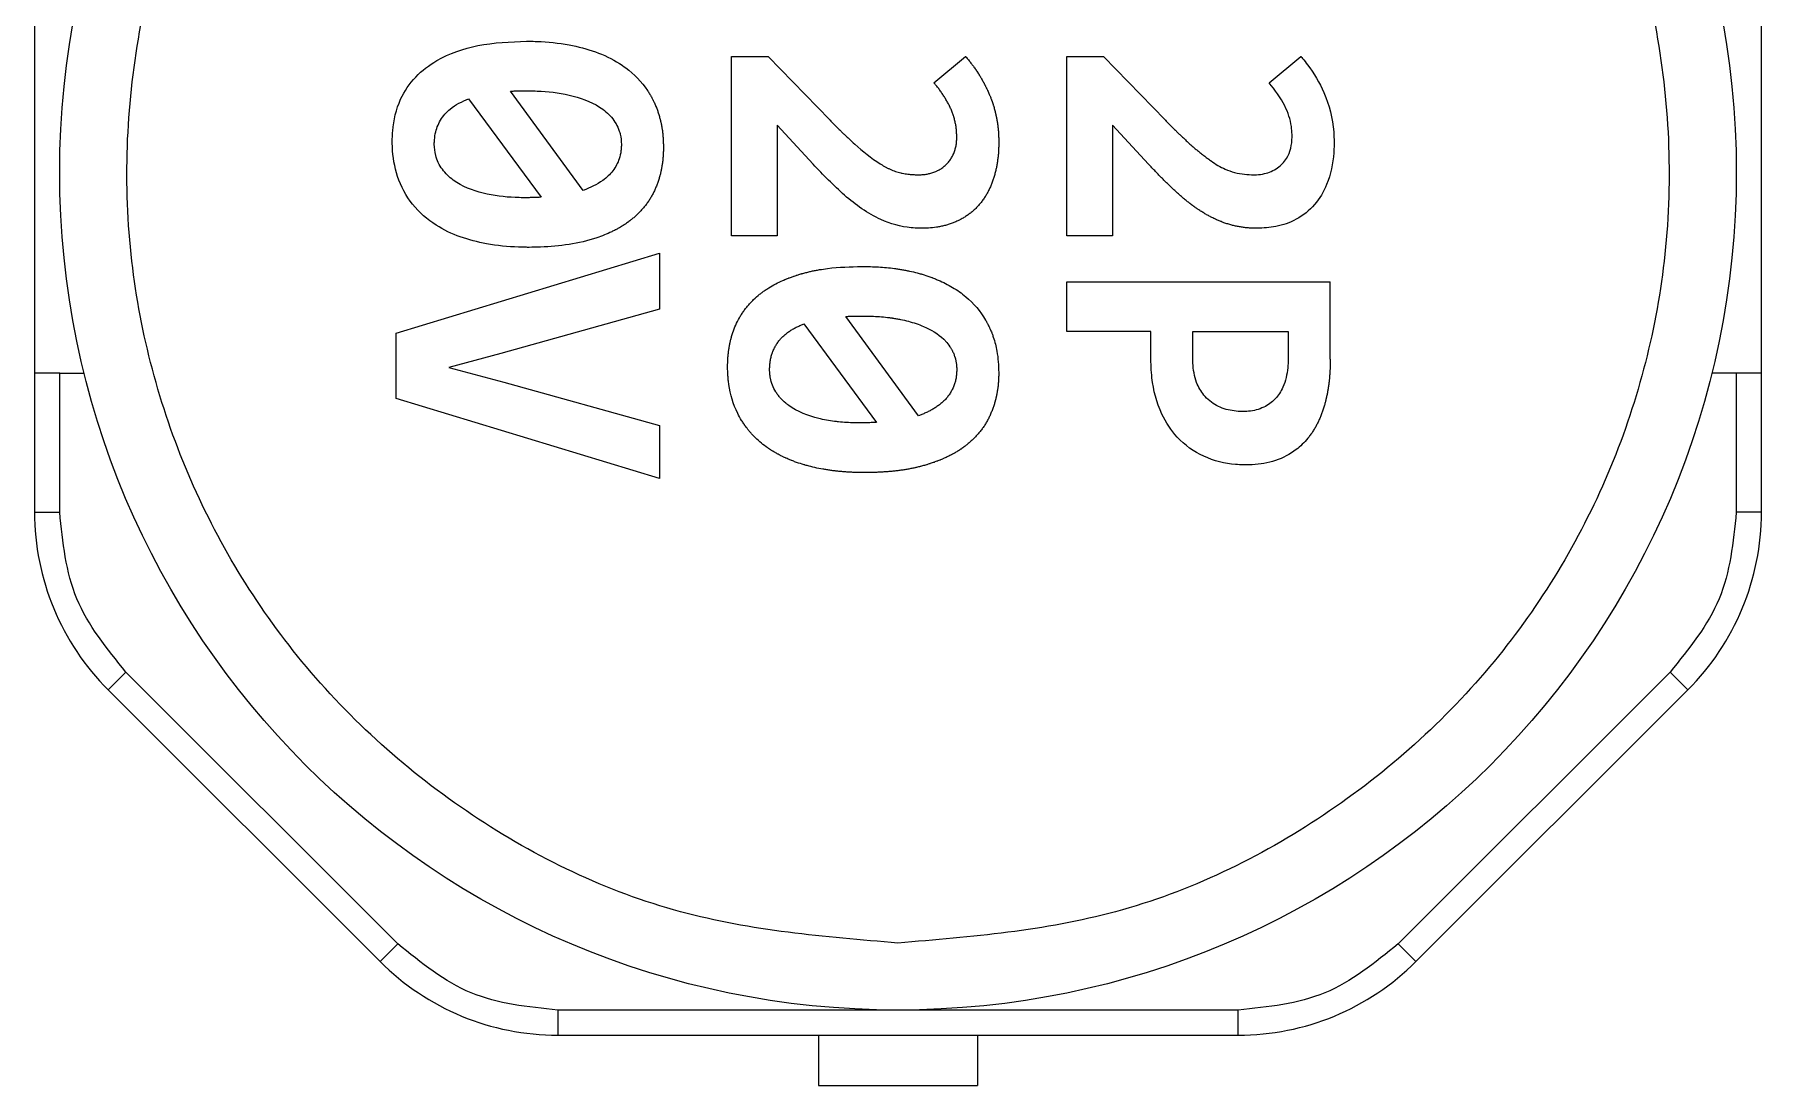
# Model space of a CAD drawing. Header units: millimetres. Extents: x -37 to 256, y 6 to 200.
# Drawn here: x 110.24 to 115.39, y 94.44 to 97.58 of the extents above; entities that cross this region are included whole.
import ezdxf

# ---------------------------------------------------------------- set-up
doc = ezdxf.new("R2010")
doc.units = ezdxf.units.MM

msp = doc.modelspace()

# ---------------------------------------------------------------- linework, layer by layer
at = {"color": 7, "linetype": 'Continuous', "lineweight": 15}
for p, q in [((110.2411, 97.7642), (110.2411, 96.5642)), ((115.3911, 96.5642), (115.3911, 97.7642)), ((112.3193, 96.9742), (112.3193, 97.5096)), ((112.3193, 97.5096), (112.4291, 97.5096)), ((112.4291, 97.5096), (112.6126, 97.3202)), ((112.923, 97.4313), (113.0175, 97.5096)), ((113.3193, 96.9742), (113.3193, 97.5096)), ((113.3193, 97.5096), (113.4291, 97.5096)), ((113.4291, 97.5096), (113.6126, 97.3202)), ((113.923, 97.4313), (114.0175, 97.5096)), ((111.8774, 97.1096), (111.661, 97.4058)), ((111.5357, 97.3836), (111.7521, 97.0893)), ((112.5629, 97.1887), (112.456, 97.3045)), ((112.456, 97.3045), (112.456, 96.9742)), ((113.5629, 97.1887), (113.456, 97.3045)), ((113.456, 97.3045), (113.456, 96.9742)), ((112.456, 96.9742), (112.3193, 96.9742)), ((113.456, 96.9742), (113.3193, 96.9742)), ((111.3193, 96.6844), (112.1053, 96.9229)), ((112.1053, 96.9229), (112.1053, 96.7553)), ((113.3193, 96.6894), (113.3193, 96.8375)), ((113.3193, 96.8375), (114.1053, 96.8375)), ((114.1053, 96.6066), (114.1053, 96.8375)), ((112.1053, 96.7553), (111.632, 96.6235)), ((112.8774, 96.4375), (112.661, 96.7337)), ((111.3193, 96.4886), (111.3193, 96.6844)), ((112.5357, 96.7115), (112.7521, 96.4173)), ((113.5699, 96.6894), (113.3193, 96.6894)), ((113.5699, 96.6138), (113.5699, 96.6894)), ((113.6952, 96.6077), (113.6952, 96.6894)), ((113.6952, 96.6894), (113.98, 96.6894)), ((113.98, 96.6894), (113.98, 96.6125)), ((111.632, 96.6235), (111.4768, 96.5812)), ((110.3161, 96.5642), (110.2411, 96.5642)), ((110.2411, 96.5642), (110.2411, 96.1498)), ((110.3161, 96.5642), (110.3892, 96.5642)), ((110.3161, 96.1498), (110.3161, 96.5642)), ((111.4768, 96.5812), (111.6409, 96.5376)), ((115.3161, 96.5642), (115.2431, 96.5642)), ((115.3161, 96.5642), (115.3161, 96.1498)), ((115.3911, 96.5642), (115.3161, 96.5642)), ((115.3911, 96.1498), (115.3911, 96.5642)), ((111.6409, 96.5376), (112.1053, 96.4082)), ((112.1053, 96.2508), (111.3193, 96.4886)), ((112.1053, 96.4082), (112.1053, 96.2508)), ((110.2411, 96.1498), (110.3161, 96.1498)), ((115.3911, 96.1498), (115.3161, 96.1498)), ((110.4608, 95.6195), (110.5138, 95.6725)), ((111.3245, 94.8619), (110.5138, 95.6725)), ((115.1184, 95.6725), (114.3078, 94.8619)), ((115.1714, 95.6195), (115.1184, 95.6725)), ((110.4608, 95.6195), (111.2714, 94.8088)), ((114.3608, 94.8088), (115.1714, 95.6195)), ((111.2714, 94.8088), (111.3245, 94.8619)), ((114.3608, 94.8088), (114.3078, 94.8619)), ((112.8161, 94.6642), (111.8018, 94.6642)), ((111.8018, 94.6642), (111.8018, 94.5892)), ((113.8305, 94.6642), (112.8161, 94.6642)), ((113.8305, 94.5892), (113.8305, 94.6642)), ((111.8018, 94.5892), (113.8305, 94.5892)), ((112.5786, 94.5892), (112.5786, 94.4392)), ((113.0536, 94.5892), (113.0536, 94.4392)), ((112.5786, 94.4392), (113.0536, 94.4392))]:
    msp.add_line(p, q, dxfattribs=at)
msp.add_circle((112.8161, 97.1642), 2.5, dxfattribs=at)
for centre, start, end in [((110.9911, 96.1498), 180, 225), ((114.6411, 96.1498), 315, 0), ((111.8018, 95.3392), 225, 270), ((113.8305, 95.3392), 270, 315)]:
    msp.add_arc(centre, 0.75, start, end, dxfattribs=at)
for points, knots in [([(112.8161, 94.8642), (112.5969, 94.8824), (112.1488, 94.9198), (111.5278, 95.2198), (111.0192, 95.6756), (110.6702, 96.2529), (110.4972, 96.905), (110.5224, 97.5874), (110.7378, 98.2427), (111.0221, 98.591), (111.1612, 98.7614)], [0, 0, 0, 0, 0.122291, 0.25, 0.377709, 0.5, 0.622291, 0.75, 0.877709, 1, 1, 1, 1]), ([(114.4711, 98.7614), (114.6101, 98.591), (114.8945, 98.2427), (115.1098, 97.5874), (115.1351, 96.905), (114.9621, 96.2529), (114.613, 95.6756), (114.1044, 95.2198), (113.4834, 94.9198), (113.0353, 94.8824), (112.8161, 94.8642)], [0, 0, 0, 0, 0.1222914, 0.25, 0.3777086, 0.5, 0.6222914, 0.75, 0.8777086, 1, 1, 1, 1]), ([(111.3079, 97.2559), (111.3079, 97.2564), (111.308, 97.2589), (111.3082, 97.2694), (111.31, 97.3118), (111.3257, 97.3787), (111.3744, 97.4515), (111.453, 97.5101), (111.5675, 97.5498), (111.6599, 97.5533), (111.7087, 97.5551)], [0, 0, 0, 0, 0.002654, 0.013269, 0.05574, 0.227851, 0.369706, 0.511163, 0.74144, 1, 1, 1, 1]), ([(111.7087, 97.5551), (111.7092, 97.5551), (111.7117, 97.5551), (111.7222, 97.5549), (111.7643, 97.554), (111.8571, 97.5448), (111.948, 97.5145), (112.0238, 97.4627), (112.0524, 97.4336), (112.0709, 97.4052), (112.073, 97.402), (112.0755, 97.3979), (112.0774, 97.3946), (112.0793, 97.3913), (112.0812, 97.3879), (112.083, 97.3846), (112.0852, 97.3803), (112.0869, 97.3769), (112.0886, 97.3734), (112.0902, 97.37), (112.0917, 97.3665), (112.0936, 97.3621), (112.0951, 97.3585), (112.0968, 97.3541), (112.0982, 97.3505), (112.0994, 97.3469), (112.1007, 97.3433), (112.1019, 97.3396), (112.1033, 97.3351), (112.1043, 97.3314), (112.1056, 97.3268), (112.1066, 97.3231), (112.1077, 97.3184), (112.1086, 97.3147), (112.1096, 97.31), (112.1103, 97.3063), (112.1112, 97.3016), (112.1119, 97.2978), (112.1127, 97.2931), (112.1132, 97.2893), (112.1138, 97.2845), (112.1143, 97.2807), (112.1148, 97.276), (112.1151, 97.2722), (112.1155, 97.2674), (112.1158, 97.2626), (112.116, 97.2579), (112.1162, 97.2531), (112.1163, 97.2492), (112.1165, 97.2441), (112.1166, 97.2408), (112.1167, 97.2385)], [0, 0, 0, 0, 0.002575, 0.012876, 0.05408, 0.21932, 0.493122, 0.532568, 0.692465, 0.697393, 0.707247, 0.712175, 0.722029, 0.726957, 0.731884, 0.741739, 0.746666, 0.756521, 0.761448, 0.766375, 0.77623, 0.781158, 0.791013, 0.79594, 0.805795, 0.810722, 0.815649, 0.825504, 0.830431, 0.840286, 0.845213, 0.855068, 0.859995, 0.86985, 0.874777, 0.884632, 0.889559, 0.899414, 0.904341, 0.914196, 0.919123, 0.928978, 0.933905, 0.94376, 0.948687, 0.958542, 0.968397, 0.973324, 0.983178, 0.988105, 1, 1, 1, 1]), ([(113.0175, 97.5096), (113.0178, 97.5092), (113.0194, 97.5073), (113.0217, 97.5046), (113.0249, 97.5007), (113.0274, 97.4976), (113.0305, 97.4937), (113.033, 97.4906), (113.0355, 97.4875), (113.0379, 97.4843), (113.0404, 97.4811), (113.0433, 97.4771), (113.0456, 97.4738), (113.0479, 97.4705), (113.0502, 97.4672), (113.0524, 97.4639), (113.0551, 97.4597), (113.0572, 97.4563), (113.0599, 97.4521), (113.0619, 97.4486), (113.064, 97.4452), (113.066, 97.4417), (113.0679, 97.4382), (113.0703, 97.4339), (113.0722, 97.4303), (113.0746, 97.4259), (113.0764, 97.4224), (113.0782, 97.4188), (113.0799, 97.4152), (113.0817, 97.4116), (113.0838, 97.407), (113.0854, 97.4034), (113.0874, 97.3988), (113.089, 97.3951), (113.0909, 97.3905), (113.0924, 97.3868), (113.0942, 97.3822), (113.0956, 97.3784), (113.097, 97.3746), (113.0983, 97.3709), (113.0996, 97.3671), (113.1011, 97.3623), (113.1022, 97.3585), (113.1036, 97.3537), (113.1046, 97.3498), (113.1059, 97.3449), (113.1068, 97.3411), (113.1079, 97.3362), (113.1087, 97.3323), (113.1097, 97.3274), (113.1105, 97.3234), (113.1114, 97.3185), (113.112, 97.3146), (113.1128, 97.3096), (113.1134, 97.3057), (113.114, 97.3007), (113.1145, 97.2967), (113.115, 97.2918), (113.1153, 97.2878), (113.1157, 97.2828), (113.1159, 97.2788), (113.1161, 97.2738), (113.1163, 97.2698), (113.1164, 97.2648), (113.1165, 97.2598), (113.1166, 97.2558), (113.1167, 97.2538)], [0, 0, 0, 0, 0.005347, 0.026736, 0.037431, 0.05882, 0.069515, 0.090904, 0.101599, 0.112294, 0.133684, 0.144378, 0.165768, 0.176463, 0.187158, 0.208547, 0.219242, 0.240632, 0.251327, 0.272716, 0.283411, 0.294106, 0.315495, 0.32619, 0.34758, 0.358274, 0.379664, 0.390359, 0.401053, 0.422443, 0.433138, 0.454527, 0.465222, 0.486612, 0.497306, 0.518696, 0.529391, 0.550781, 0.561475, 0.57217, 0.59356, 0.604255, 0.625645, 0.63634, 0.65773, 0.668425, 0.689815, 0.70051, 0.721899, 0.732594, 0.753984, 0.764678, 0.786068, 0.796763, 0.818153, 0.828848, 0.850238, 0.860932, 0.882323, 0.893018, 0.914407, 0.925102, 0.946492, 0.957186, 0.978593, 1, 1, 1, 1]), ([(114.0175, 97.5096), (114.0178, 97.5092), (114.0194, 97.5073), (114.0262, 97.4992), (114.0529, 97.4664), (114.0938, 97.3964), (114.1154, 97.3146), (114.1165, 97.2641), (114.1167, 97.2538)], [0, 0, 0, 0, 0.005363, 0.026816, 0.112639, 0.458508, 0.889708, 1, 1, 1, 1]), ([(111.661, 97.4058), (111.6615, 97.4059), (111.664, 97.4061), (111.6705, 97.4066), (111.6805, 97.4071), (111.6939, 97.4071), (111.7033, 97.4071), (111.7087, 97.4071)], [0, 0, 0, 0, 0.03142, 0.157102, 0.408546, 0.659942, 1, 1, 1, 1]), ([(111.7087, 97.4071), (111.7092, 97.407), (111.7117, 97.407), (111.7222, 97.4069), (111.7643, 97.4063), (111.8366, 97.3979), (111.9138, 97.3709), (111.9639, 97.33), (111.9815, 97.2991), (111.9899, 97.2711), (111.9907, 97.2576), (111.9914, 97.2474)], [0, 0, 0, 0, 0.0041746, 0.0208728, 0.0876688, 0.3559335, 0.6260993, 0.7562742, 0.8875627, 0.9152416, 1, 1, 1, 1]), ([(112.9914, 97.2688), (112.9913, 97.2693), (112.9913, 97.2718), (112.9911, 97.2763), (112.9908, 97.2822), (112.9904, 97.2882), (112.9899, 97.2942), (112.9892, 97.3002), (112.9882, 97.3061), (112.9871, 97.312), (112.9858, 97.3179), (112.9844, 97.3237), (112.983, 97.3285), (112.9815, 97.3332), (112.9798, 97.338), (112.9777, 97.3436), (112.9755, 97.3491), (112.973, 97.3546), (112.9709, 97.3592), (112.9688, 97.3637), (112.9665, 97.3682), (112.9637, 97.3734), (112.9607, 97.3787), (112.9577, 97.3838), (112.9545, 97.3889), (112.9513, 97.394), (112.9485, 97.3981), (112.9457, 97.4023), (112.9428, 97.4064), (112.9393, 97.4112), (112.9356, 97.416), (112.9318, 97.4206), (112.9276, 97.4257), (112.9247, 97.4293), (112.923, 97.4313)], [0, 0, 0, 0, 0.008318, 0.041591, 0.074865, 0.10814, 0.141416, 0.174693, 0.20797, 0.241247, 0.274525, 0.307802, 0.341079, 0.357716, 0.390993, 0.42427, 0.457546, 0.490821, 0.524096, 0.540732, 0.574008, 0.607283, 0.640558, 0.673833, 0.707107, 0.740381, 0.773655, 0.790292, 0.823566, 0.856841, 0.890116, 0.92339, 0.956664, 1, 1, 1, 1]), ([(113.9914, 97.2688), (113.9913, 97.2693), (113.9913, 97.2718), (113.9909, 97.2823), (113.9888, 97.3138), (113.9704, 97.3697), (113.9401, 97.4091), (113.923, 97.4313)], [0, 0, 0, 0, 0.008342, 0.041711, 0.175298, 0.535402, 1, 1, 1, 1]), ([(111.4332, 97.2476), (111.4332, 97.2481), (111.4333, 97.2506), (111.4337, 97.2611), (111.4361, 97.2856), (111.4498, 97.3208), (111.4831, 97.3601), (111.5162, 97.3748), (111.5357, 97.3836)], [0, 0, 0, 0, 0.0082364, 0.0411823, 0.1732285, 0.4117082, 0.6525266, 1, 1, 1, 1]), ([(112.6126, 97.3202), (112.6129, 97.3198), (112.6147, 97.318), (112.6171, 97.3155), (112.6206, 97.312), (112.6234, 97.3091), (112.6269, 97.3055), (112.6297, 97.3027), (112.6333, 97.2991), (112.6361, 97.2963), (112.6397, 97.2928), (112.6425, 97.29), (112.6454, 97.2872), (112.6483, 97.2844), (112.6512, 97.2817), (112.654, 97.2789), (112.6569, 97.2762), (112.6606, 97.2727), (112.6649, 97.2686), (112.6737, 97.2604), (112.7045, 97.2318), (112.7369, 97.2053), (112.7666, 97.187), (112.7703, 97.1848), (112.7739, 97.1827), (112.7776, 97.1806), (112.7814, 97.1786), (112.7851, 97.1767), (112.7889, 97.1748), (112.7928, 97.1731), (112.798, 97.1708), (112.8032, 97.1687), (112.8098, 97.1662), (112.8166, 97.1641), (112.8234, 97.1623), (112.8303, 97.1608), (112.8359, 97.1597), (112.8429, 97.1587), (112.8485, 97.1581), (112.8555, 97.1574), (112.8612, 97.1571), (112.8689, 97.1567), (112.8738, 97.1566), (112.8773, 97.1564)], [0, 0, 0, 0, 0.004681, 0.023405, 0.032767, 0.051491, 0.060854, 0.079578, 0.08894, 0.107664, 0.117026, 0.135751, 0.145113, 0.154475, 0.173199, 0.182561, 0.191923, 0.210647, 0.229371, 0.248096, 0.322995, 0.62341, 0.636635, 0.649861, 0.663086, 0.676312, 0.689537, 0.702763, 0.715989, 0.729215, 0.742441, 0.768896, 0.782122, 0.808582, 0.835042, 0.848269, 0.874726, 0.887952, 0.914408, 0.927634, 0.954087, 0.967312, 1, 1, 1, 1]), ([(113.6126, 97.3202), (113.6129, 97.3198), (113.6147, 97.318), (113.6171, 97.3155), (113.6206, 97.312), (113.6234, 97.3091), (113.6269, 97.3055), (113.6297, 97.3027), (113.6333, 97.2991), (113.6361, 97.2963), (113.6397, 97.2928), (113.6425, 97.29), (113.6454, 97.2872), (113.6483, 97.2844), (113.6512, 97.2817), (113.654, 97.2789), (113.6569, 97.2762), (113.6606, 97.2727), (113.6649, 97.2686), (113.6693, 97.2645), (113.6751, 97.259), (113.681, 97.2536), (113.6869, 97.2482), (113.6914, 97.2442), (113.6959, 97.2402), (113.7004, 97.2363), (113.705, 97.2324), (113.7096, 97.2286), (113.7143, 97.2248), (113.719, 97.221), (113.7237, 97.2173), (113.7284, 97.2137), (113.7332, 97.21), (113.7372, 97.207), (113.7428, 97.2029), (113.7599, 97.1906), (113.7942, 97.1696), (113.8389, 97.1576), (113.868, 97.1567), (113.8773, 97.1564)], [0, 0, 0, 0, 0.004685, 0.023424, 0.032794, 0.051533, 0.060903, 0.079642, 0.089011, 0.107751, 0.11712, 0.13586, 0.145229, 0.154599, 0.173338, 0.182708, 0.192077, 0.210817, 0.229556, 0.248295, 0.267034, 0.304513, 0.323253, 0.341992, 0.360731, 0.379471, 0.39821, 0.41695, 0.435689, 0.454429, 0.473168, 0.491907, 0.510647, 0.529386, 0.538756, 0.576237, 0.726624, 0.913441, 1, 1, 1, 1]), ([(111.7158, 96.94), (111.7153, 96.94), (111.7128, 96.94), (111.7023, 96.9402), (111.6602, 96.9408), (111.5674, 96.9504), (111.4532, 96.9874), (111.3642, 97.0652), (111.3192, 97.1483), (111.3089, 97.2151), (111.308, 97.2503), (111.3079, 97.2559)], [0, 0, 0, 0, 0.00258, 0.0129, 0.05418, 0.219762, 0.494199, 0.656045, 0.81841, 0.970872, 1, 1, 1, 1]), ([(111.7062, 97.0881), (111.7057, 97.0881), (111.7032, 97.0881), (111.6927, 97.0882), (111.6506, 97.089), (111.5783, 97.0978), (111.5015, 97.1271), (111.4552, 97.1712), (111.4359, 97.2098), (111.434, 97.2364), (111.4332, 97.2476)], [0, 0, 0, 0, 0.004278, 0.021389, 0.089838, 0.364842, 0.642534, 0.773229, 0.904667, 1, 1, 1, 1]), ([(112.1167, 97.2385), (112.1166, 97.238), (112.1166, 97.2355), (112.1165, 97.232), (112.1164, 97.228), (112.1162, 97.224), (112.1161, 97.22), (112.1159, 97.216), (112.1156, 97.212), (112.1154, 97.208), (112.115, 97.204), (112.1146, 97.2001), (112.1142, 97.1961), (112.1136, 97.1921), (112.1132, 97.1892), (112.1126, 97.1852), (112.112, 97.1813), (112.1113, 97.1773), (112.1105, 97.1734), (112.1097, 97.1695), (112.1088, 97.1656), (112.1081, 97.1626), (112.1072, 97.1588), (112.1062, 97.1549), (112.1051, 97.151), (112.104, 97.1472), (112.1026, 97.1424), (112.1007, 97.1367), (112.0981, 97.1291), (112.0952, 97.1217), (112.0921, 97.1143), (112.0896, 97.1088), (112.0861, 97.1016), (112.0824, 97.0946), (112.0784, 97.0876), (112.0752, 97.0825), (112.0709, 97.0758), (112.0663, 97.0692), (112.0614, 97.0629), (112.0576, 97.0583), (112.0523, 97.0522), (112.0475, 97.0471), (112.0433, 97.0428), (112.0412, 97.0407), (112.0383, 97.038), (112.0354, 97.0352), (112.0324, 97.0325), (112.0302, 97.0305), (112.0272, 97.0279), (112.0241, 97.0253), (112.021, 97.0228), (112.0179, 97.0204), (112.0147, 97.0179), (112.0115, 97.0156), (112.0082, 97.0132), (112.0049, 97.0109), (112.0016, 97.0087), (111.9983, 97.0065), (111.9949, 97.0044), (111.9906, 97.0017), (111.9872, 96.9997), (111.9837, 96.9977), (111.9802, 96.9957), (111.9767, 96.9938), (111.9705, 96.9905), (111.9517, 96.9812), (111.8803, 96.9527), (111.7953, 96.9412), (111.7272, 96.9402), (111.7158, 96.94)], [0, 0, 0, 0, 0.00265, 0.013252, 0.018553, 0.023854, 0.034456, 0.039757, 0.045059, 0.055661, 0.060962, 0.066263, 0.076866, 0.082167, 0.087468, 0.092769, 0.103371, 0.108672, 0.113973, 0.124576, 0.129877, 0.135178, 0.140479, 0.151081, 0.156382, 0.161683, 0.172286, 0.182888, 0.193491, 0.2147, 0.225303, 0.235906, 0.246508, 0.267718, 0.278321, 0.288924, 0.299527, 0.320739, 0.331342, 0.341945, 0.352548, 0.373758, 0.379059, 0.38436, 0.389661, 0.400263, 0.405565, 0.410866, 0.416167, 0.426769, 0.43207, 0.437371, 0.447974, 0.453275, 0.458576, 0.469179, 0.47448, 0.479781, 0.490383, 0.495684, 0.506287, 0.511588, 0.516889, 0.527491, 0.532792, 0.554, 0.638971, 0.939448, 1, 1, 1, 1]), ([(111.9914, 97.2474), (111.9913, 97.2469), (111.9912, 97.2444), (111.991, 97.2399), (111.9906, 97.2339), (111.9895, 97.2219), (111.9844, 97.1988), (111.9674, 97.1671), (111.9311, 97.1324), (111.8979, 97.1183), (111.8774, 97.1096)], [0, 0, 0, 0, 0.007833, 0.039168, 0.070503, 0.101842, 0.227821, 0.439455, 0.654973, 1, 1, 1, 1]), ([(112.8773, 97.1564), (112.8778, 97.1565), (112.8803, 97.1566), (112.8848, 97.1568), (112.8907, 97.1571), (112.8967, 97.1577), (112.9027, 97.1586), (112.9085, 97.1599), (112.9143, 97.1614), (112.9201, 97.1632), (112.9257, 97.1653), (112.9303, 97.1672), (112.9349, 97.1693), (112.9393, 97.1716), (112.9445, 97.1747), (112.9486, 97.1776), (112.9525, 97.1806), (112.9564, 97.1838), (112.9608, 97.1879), (112.9642, 97.1916), (112.9675, 97.1953), (112.9706, 97.1993), (112.974, 97.2042), (112.9771, 97.2093), (112.9794, 97.2138), (112.9815, 97.2183), (112.9834, 97.2229), (112.9854, 97.2286), (112.9871, 97.2344), (112.9885, 97.2402), (112.9897, 97.2461), (112.9905, 97.252), (112.9912, 97.2596), (112.9913, 97.2652), (112.9914, 97.2688)], [0, 0, 0, 0, 0.0083198, 0.0415994, 0.0748812, 0.1081672, 0.1414592, 0.1747511, 0.2080408, 0.2413286, 0.2746154, 0.3079045, 0.3245457, 0.3578397, 0.391137, 0.4244329, 0.4410744, 0.4743679, 0.5076604, 0.5409538, 0.5575954, 0.5908909, 0.6241875, 0.6574828, 0.6907769, 0.7074182, 0.7407107, 0.7740026, 0.8072938, 0.8405828, 0.8738698, 0.9071592, 0.9404523, 1, 1, 1, 1]), ([(113.1167, 97.2538), (113.1167, 97.2533), (113.1166, 97.2508), (113.1165, 97.2443), (113.1163, 97.2363), (113.116, 97.2283), (113.1156, 97.2223), (113.1151, 97.2163), (113.1143, 97.2084), (113.1132, 97.2005), (113.112, 97.1925), (113.111, 97.1866), (113.11, 97.1807), (113.1088, 97.1748), (113.1074, 97.169), (113.106, 97.1632), (113.1045, 97.1574), (113.1028, 97.1516), (113.101, 97.1459), (113.0991, 97.1402), (113.0971, 97.1345), (113.095, 97.1289), (113.0927, 97.1234), (113.0903, 97.1179), (113.0877, 97.1124), (113.085, 97.1071), (113.0822, 97.1018), (113.0792, 97.0966), (113.0761, 97.0915), (113.0728, 97.0864), (113.0694, 97.0815), (113.0658, 97.0767), (113.0627, 97.0727), (113.0596, 97.0689), (113.0563, 97.0651), (113.0522, 97.0607), (113.048, 97.0564), (113.0437, 97.0522), (113.04, 97.0489), (113.0362, 97.0456), (113.0323, 97.0424), (113.0276, 97.0388), (113.0227, 97.0353), (113.0177, 97.032), (113.0126, 97.0288), (113.0074, 97.0258), (113.003, 97.0234), (112.9986, 97.0211), (112.9941, 97.0189), (112.9886, 97.0164), (112.9831, 97.0141), (112.9775, 97.0119), (112.9719, 97.0098), (112.9662, 97.0079), (112.9604, 97.0062), (112.9546, 97.0047), (112.9488, 97.0034), (112.9429, 97.0021), (112.937, 97.001), (112.9251, 96.999), (112.9084, 96.9973), (112.8936, 96.9971), (112.8869, 96.997)], [0, 0, 0, 0, 0.003838, 0.019189, 0.049892, 0.065244, 0.080596, 0.095948, 0.111299, 0.142006, 0.157357, 0.172709, 0.188061, 0.203413, 0.218764, 0.234116, 0.249468, 0.26482, 0.280172, 0.295524, 0.310876, 0.326228, 0.341581, 0.356933, 0.372285, 0.387638, 0.40299, 0.418343, 0.433696, 0.449049, 0.464401, 0.479754, 0.495107, 0.502783, 0.518136, 0.533489, 0.548842, 0.564195, 0.579548, 0.587224, 0.602577, 0.61793, 0.633283, 0.648637, 0.66399, 0.679343, 0.694695, 0.702371, 0.717723, 0.733076, 0.748428, 0.763781, 0.779134, 0.794487, 0.80984, 0.825193, 0.840545, 0.855897, 0.871249, 0.886601, 0.948083, 1, 1, 1, 1]), ([(113.8773, 97.1564), (113.8778, 97.1565), (113.8803, 97.1566), (113.8908, 97.157), (113.9151, 97.1599), (113.9483, 97.174), (113.9753, 97.2023), (113.9893, 97.2352), (113.9907, 97.2576), (113.9914, 97.2688)], [0, 0, 0, 0, 0.008354, 0.041771, 0.175846, 0.416297, 0.627319, 0.813706, 1, 1, 1, 1]), ([(114.1167, 97.2538), (114.1167, 97.2533), (114.1166, 97.2508), (114.1164, 97.2403), (114.115, 97.198), (114.102, 97.1345), (114.0618, 97.0646), (114.0071, 97.0214), (113.946, 96.9997), (113.9057, 96.9978), (113.8869, 96.997)], [0, 0, 0, 0, 0.003852, 0.01926, 0.080905, 0.330073, 0.509747, 0.690289, 0.85521, 1, 1, 1, 1]), ([(112.8869, 96.997), (112.8864, 96.997), (112.8839, 96.997), (112.8734, 96.9971), (112.8323, 96.9992), (112.751, 97.0221), (112.6534, 97.093), (112.5932, 97.1566), (112.5629, 97.1887)], [0, 0, 0, 0, 0.003869, 0.019344, 0.081288, 0.321934, 0.658994, 1, 1, 1, 1]), ([(113.8869, 96.997), (113.8864, 96.997), (113.8839, 96.997), (113.8794, 96.9971), (113.8734, 96.9972), (113.8674, 96.9974), (113.8614, 96.9978), (113.8554, 96.9984), (113.8495, 96.9991), (113.8435, 96.9999), (113.8376, 97.0008), (113.8317, 97.0018), (113.8267, 97.0027), (113.8218, 97.0037), (113.817, 97.0048), (113.8112, 97.0063), (113.8054, 97.0079), (113.8006, 97.0094), (113.7958, 97.011), (113.7911, 97.0125), (113.7855, 97.0146), (113.7808, 97.0163), (113.7761, 97.0182), (113.7715, 97.0201), (113.766, 97.0225), (113.7606, 97.025), (113.7552, 97.0276), (113.7507, 97.0299), (113.7463, 97.0322), (113.7419, 97.0346), (113.7366, 97.0375), (113.7314, 97.0405), (113.7263, 97.0435), (113.7211, 97.0467), (113.7161, 97.0499), (113.7119, 97.0526), (113.7077, 97.0554), (113.7036, 97.0582), (113.6987, 97.0617), (113.6939, 97.0653), (113.6891, 97.0689), (113.6844, 97.0726), (113.6797, 97.0763), (113.675, 97.0801), (113.6703, 97.0838), (113.6657, 97.0877), (113.6612, 97.0916), (113.6566, 97.0955), (113.6522, 97.0995), (113.6478, 97.1036), (113.6419, 97.109), (113.6361, 97.1145), (113.6303, 97.1201), (113.626, 97.1242), (113.6217, 97.1284), (113.6173, 97.1326), (113.6116, 97.1381), (113.6059, 97.1437), (113.6003, 97.1494), (113.5961, 97.1537), (113.5919, 97.158), (113.5878, 97.1624), (113.5836, 97.1667), (113.5802, 97.1704), (113.5775, 97.1733), (113.5747, 97.1762), (113.572, 97.1791), (113.5692, 97.182), (113.5664, 97.1849), (113.5643, 97.1872), (113.5629, 97.1887)], [0, 0, 0, 0, 0.003859, 0.019296, 0.034733, 0.050171, 0.06561, 0.081048, 0.096486, 0.111923, 0.12736, 0.142798, 0.158236, 0.165955, 0.181393, 0.196831, 0.21227, 0.227707, 0.235426, 0.250863, 0.266301, 0.281739, 0.289457, 0.304895, 0.320333, 0.33577, 0.351208, 0.366646, 0.374364, 0.389802, 0.405239, 0.420676, 0.436114, 0.451551, 0.466988, 0.482426, 0.490144, 0.505582, 0.52102, 0.536457, 0.551894, 0.567331, 0.582768, 0.598205, 0.613643, 0.62908, 0.644517, 0.659954, 0.675392, 0.690829, 0.706266, 0.73714, 0.752577, 0.768014, 0.783451, 0.798888, 0.814325, 0.8452, 0.860637, 0.876074, 0.891511, 0.906948, 0.922385, 0.937822, 0.94554, 0.953259, 0.968696, 0.976414, 0.984133, 1, 1, 1, 1]), ([(111.7521, 97.0893), (111.7516, 97.0893), (111.7491, 97.0893), (111.7426, 97.0892), (111.7322, 97.089), (111.7194, 97.0882), (111.7106, 97.0881), (111.7062, 97.0881)], [0, 0, 0, 0, 0.03265, 0.163252, 0.424463, 0.712215, 1, 1, 1, 1]), ([(112.3079, 96.5839), (112.3079, 96.5844), (112.308, 96.5869), (112.308, 96.5904), (112.3082, 96.5944), (112.3083, 96.5983), (112.3085, 96.6023), (112.3087, 96.6063), (112.3089, 96.6103), (112.3092, 96.6143), (112.3095, 96.6183), (112.3099, 96.6223), (112.3104, 96.6263), (112.3109, 96.6302), (112.3113, 96.6332), (112.3119, 96.6372), (112.3126, 96.6411), (112.3133, 96.645), (112.314, 96.649), (112.3148, 96.6529), (112.3157, 96.6568), (112.3163, 96.6597), (112.3172, 96.6636), (112.3182, 96.6675), (112.3192, 96.6714), (112.3209, 96.6771), (112.3271, 96.6973), (112.3359, 96.7177), (112.3461, 96.735), (112.3493, 96.7401), (112.3537, 96.7467), (112.3584, 96.7532), (112.3633, 96.7596), (112.3671, 96.7642), (112.3722, 96.7703), (112.377, 96.7755), (112.3818, 96.7805), (112.3897, 96.7883), (112.3987, 96.7962), (112.4074, 96.8029), (112.4106, 96.8053), (112.4139, 96.8077), (112.4171, 96.81), (112.4229, 96.814), (112.4405, 96.8255), (112.4592, 96.8354), (112.4767, 96.8429), (112.4804, 96.8445), (112.485, 96.8464), (112.4887, 96.8479), (112.4934, 96.8496), (112.4981, 96.8514), (112.5028, 96.8531), (112.5075, 96.8547), (112.5113, 96.856), (112.5161, 96.8575), (112.5208, 96.859), (112.5256, 96.8605), (112.5304, 96.8619), (112.5352, 96.8632), (112.5401, 96.8645), (112.5449, 96.8657), (112.5498, 96.8669), (112.5556, 96.8683), (112.5605, 96.8693), (112.5654, 96.8703), (112.5703, 96.8713), (112.5762, 96.8724), (112.588, 96.8745), (112.6319, 96.8811), (112.6743, 96.8822), (112.7087, 96.8831)], [0, 0, 0, 0, 0.002646, 0.01323, 0.018521, 0.023813, 0.034397, 0.039689, 0.044981, 0.055565, 0.060857, 0.066149, 0.076733, 0.082025, 0.087317, 0.092608, 0.103192, 0.108484, 0.113776, 0.12436, 0.129652, 0.134944, 0.140236, 0.15082, 0.156112, 0.161404, 0.182576, 0.267606, 0.278191, 0.288776, 0.29936, 0.320533, 0.331118, 0.341702, 0.352286, 0.37346, 0.378752, 0.389336, 0.431722, 0.442306, 0.447598, 0.45289, 0.463474, 0.468766, 0.489937, 0.574836, 0.580128, 0.590712, 0.596004, 0.606587, 0.611879, 0.622463, 0.633047, 0.638339, 0.648923, 0.654214, 0.664798, 0.675382, 0.680674, 0.691258, 0.701842, 0.707134, 0.717717, 0.728301, 0.738885, 0.744177, 0.754761, 0.765344, 0.775928, 0.818272, 1, 1, 1, 1]), ([(112.7087, 96.8831), (112.7092, 96.883), (112.7117, 96.883), (112.7222, 96.8828), (112.7342, 96.8825), (112.7482, 96.882), (112.7702, 96.8809), (112.7921, 96.8789), (112.8119, 96.8761), (112.8179, 96.8752), (112.8238, 96.8742), (112.8297, 96.8732), (112.8356, 96.8721), (112.8405, 96.8712), (112.8454, 96.8702), (112.8562, 96.868), (112.8679, 96.8652), (112.8795, 96.8621), (112.8843, 96.8608), (112.8891, 96.8594), (112.8996, 96.8562), (112.91, 96.8526), (112.9203, 96.8487), (112.9268, 96.8461), (112.9472, 96.8377), (112.9796, 96.8215), (113.0309, 96.7854), (113.0625, 96.7483), (113.0791, 96.7195), (113.0809, 96.7163), (113.0831, 96.7122), (113.0848, 96.709), (113.0869, 96.7048), (113.0885, 96.7015), (113.0904, 96.6973), (113.092, 96.6939), (113.0938, 96.6897), (113.0952, 96.6862), (113.0968, 96.6819), (113.0985, 96.6776), (113.1021, 96.6671), (113.1067, 96.6515), (113.1145, 96.6164), (113.1157, 96.5879), (113.1167, 96.5664)], [0, 0, 0, 0, 0.002571, 0.012857, 0.054, 0.064286, 0.084857, 0.167201, 0.177487, 0.187773, 0.198059, 0.208344, 0.21863, 0.228916, 0.234058, 0.244344, 0.285496, 0.295782, 0.306068, 0.311211, 0.321496, 0.362655, 0.367798, 0.378084, 0.398657, 0.481092, 0.563642, 0.720492, 0.725245, 0.734751, 0.739504, 0.74901, 0.753763, 0.763269, 0.768022, 0.777529, 0.782282, 0.791788, 0.796541, 0.806047, 0.815553, 0.853606, 0.889864, 1, 1, 1, 1]), ([(112.661, 96.7337), (112.6615, 96.7338), (112.664, 96.734), (112.6685, 96.7344), (112.6745, 96.7347), (112.6805, 96.7349), (112.6865, 96.735), (112.6925, 96.735), (112.6999, 96.735), (112.7053, 96.735), (112.7087, 96.735)], [0, 0, 0, 0, 0.0314193, 0.1570979, 0.2827843, 0.4084723, 0.5341557, 0.6598345, 0.7855119, 1, 1, 1, 1]), ([(112.7087, 96.735), (112.7092, 96.735), (112.7117, 96.7349), (112.7152, 96.7349), (112.7202, 96.7348), (112.7272, 96.7347), (112.7492, 96.7343), (112.7712, 96.7327), (112.7901, 96.7304), (112.7941, 96.7299), (112.797, 96.7295), (112.801, 96.7289), (112.8059, 96.7281), (112.8138, 96.7268), (112.8355, 96.7228), (112.8627, 96.7156), (112.9074, 96.6988), (112.9364, 96.6817), (112.9551, 96.6632), (112.9618, 96.6562), (112.9684, 96.6478), (112.9735, 96.6396), (112.9757, 96.6358), (112.9774, 96.6328), (112.9794, 96.6288), (112.9812, 96.6249), (112.9829, 96.6208), (112.9844, 96.6167), (112.9855, 96.6134), (112.9868, 96.6092), (112.9877, 96.6058), (112.9887, 96.6015), (112.9894, 96.5981), (112.9901, 96.5937), (112.9906, 96.5894), (112.9909, 96.585), (112.9912, 96.5803), (112.9913, 96.5774), (112.9914, 96.5753)], [0, 0, 0, 0, 0.004167, 0.020837, 0.029171, 0.045841, 0.07918, 0.212653, 0.229322, 0.237657, 0.245992, 0.254326, 0.270996, 0.287666, 0.321007, 0.454626, 0.52134, 0.719405, 0.726715, 0.741338, 0.800022, 0.814646, 0.821956, 0.83658, 0.843891, 0.858515, 0.873139, 0.88045, 0.895074, 0.902385, 0.917009, 0.924319, 0.938944, 0.946255, 0.960881, 0.975504, 0.982815, 1, 1, 1, 1]), ([(112.4332, 96.5755), (112.4332, 96.576), (112.4333, 96.5785), (112.4335, 96.583), (112.4339, 96.589), (112.4344, 96.595), (112.4351, 96.6009), (112.4362, 96.6068), (112.4375, 96.6127), (112.4391, 96.6185), (112.4407, 96.6232), (112.4424, 96.6279), (112.4443, 96.6325), (112.4468, 96.638), (112.4491, 96.6425), (112.4515, 96.6468), (112.4541, 96.6511), (112.4574, 96.6561), (112.461, 96.6609), (112.4642, 96.6648), (112.4675, 96.6686), (112.4709, 96.6722), (112.4752, 96.6763), (112.4798, 96.6803), (112.4845, 96.684), (112.4893, 96.6875), (112.4943, 96.6909), (112.4994, 96.6941), (112.5045, 96.6972), (112.5098, 96.7001), (112.5152, 96.7027), (112.5206, 96.7052), (112.5275, 96.7081), (112.5325, 96.7102), (112.5357, 96.7115)], [0, 0, 0, 0, 0.008203, 0.041018, 0.073833, 0.106651, 0.139473, 0.172296, 0.205119, 0.237942, 0.270765, 0.287173, 0.319995, 0.352818, 0.38564, 0.402048, 0.434871, 0.467693, 0.500516, 0.533339, 0.549747, 0.582572, 0.615397, 0.64822, 0.681041, 0.71386, 0.746678, 0.779496, 0.812315, 0.845134, 0.877954, 0.910771, 0.943587, 1, 1, 1, 1]), ([(112.7158, 96.2679), (112.7153, 96.2679), (112.7128, 96.268), (112.7083, 96.268), (112.7023, 96.2681), (112.6963, 96.2682), (112.6903, 96.2683), (112.6843, 96.2685), (112.6783, 96.2687), (112.6723, 96.269), (112.6664, 96.2693), (112.6604, 96.2697), (112.6544, 96.2702), (112.6484, 96.2707), (112.6424, 96.2712), (112.6365, 96.2719), (112.6315, 96.2724), (112.6265, 96.273), (112.6216, 96.2737), (112.6156, 96.2744), (112.6097, 96.2753), (112.6018, 96.2765), (112.5801, 96.2801), (112.5585, 96.2849), (112.5402, 96.29), (112.5354, 96.2914), (112.5249, 96.2946), (112.5144, 96.2981), (112.5041, 96.3019), (112.5004, 96.3034), (112.4957, 96.3052), (112.492, 96.3067), (112.4874, 96.3087), (112.4838, 96.3103), (112.4792, 96.3124), (112.4756, 96.314), (112.4711, 96.3162), (112.4675, 96.318), (112.463, 96.3202), (112.4595, 96.3221), (112.4551, 96.3245), (112.4516, 96.3264), (112.4473, 96.3289), (112.4438, 96.331), (112.4404, 96.3331), (112.4371, 96.3352), (112.4312, 96.3391), (112.4132, 96.3518), (112.3964, 96.3662), (112.3832, 96.38), (112.3804, 96.3829), (112.3778, 96.3859), (112.3751, 96.3889), (112.3725, 96.3919), (112.37, 96.395), (112.3675, 96.3981), (112.365, 96.4013), (112.3626, 96.4045), (112.3602, 96.4077), (112.3579, 96.411), (112.3557, 96.4143), (112.3529, 96.4184), (112.3465, 96.4286), (112.327, 96.4636), (112.3154, 96.5031), (112.3109, 96.5362), (112.3102, 96.5417), (112.3097, 96.5461), (112.3094, 96.5505), (112.3089, 96.5571), (112.3083, 96.5682), (112.308, 96.5783), (112.3079, 96.5839)], [0, 0, 0, 0, 0.002572, 0.01286, 0.023148, 0.033436, 0.043724, 0.054011, 0.064299, 0.074587, 0.084875, 0.095163, 0.105451, 0.115739, 0.126027, 0.136315, 0.146603, 0.151747, 0.162035, 0.172323, 0.182611, 0.192899, 0.213476, 0.295864, 0.306152, 0.311296, 0.321584, 0.362751, 0.367895, 0.378183, 0.383327, 0.393615, 0.398759, 0.409047, 0.414191, 0.424479, 0.429623, 0.439911, 0.445055, 0.455344, 0.460488, 0.470776, 0.47592, 0.486208, 0.491352, 0.496496, 0.506785, 0.527365, 0.609936, 0.620225, 0.625369, 0.630513, 0.640801, 0.645945, 0.651089, 0.661378, 0.666522, 0.671666, 0.681955, 0.687099, 0.692243, 0.702531, 0.71282, 0.754014, 0.908537, 0.919929, 0.925625, 0.937017, 0.942713, 0.948408, 0.971194, 1, 1, 1, 1]), ([(112.7062, 96.416), (112.7057, 96.416), (112.7032, 96.416), (112.6967, 96.4161), (112.6747, 96.4164), (112.6507, 96.4179), (112.6149, 96.422), (112.5634, 96.4314), (112.5148, 96.45), (112.4858, 96.4717), (112.4769, 96.4789), (112.4694, 96.4861), (112.4625, 96.494), (112.4601, 96.4969), (112.4562, 96.5022), (112.4454, 96.5183), (112.438, 96.5368), (112.4345, 96.5563), (112.4338, 96.5632), (112.4334, 96.5707), (112.4332, 96.5739), (112.4332, 96.5755)], [0, 0, 0, 0, 0.004273, 0.021365, 0.05555, 0.192406, 0.226593, 0.363568, 0.640923, 0.657087, 0.673252, 0.738075, 0.746157, 0.762324, 0.770405, 0.802764, 0.927195, 0.936247, 0.972501, 0.986249, 1, 1, 1, 1]), ([(113.1167, 96.5664), (113.1166, 96.5659), (113.1166, 96.5634), (113.1165, 96.5599), (113.1164, 96.5559), (113.1162, 96.5519), (113.1161, 96.5479), (113.1159, 96.5439), (113.1156, 96.5399), (113.1154, 96.5359), (113.115, 96.532), (113.1146, 96.528), (113.1142, 96.524), (113.1136, 96.52), (113.1132, 96.5171), (113.1126, 96.5131), (113.112, 96.5092), (113.1113, 96.5052), (113.1105, 96.5013), (113.1097, 96.4974), (113.1088, 96.4935), (113.1081, 96.4906), (113.1072, 96.4867), (113.1062, 96.4828), (113.1051, 96.4789), (113.104, 96.4751), (113.1026, 96.4703), (113.1007, 96.4646), (113.0981, 96.457), (113.0952, 96.4496), (113.0921, 96.4422), (113.0896, 96.4367), (113.0861, 96.4295), (113.0824, 96.4225), (113.0784, 96.4155), (113.0752, 96.4104), (113.0709, 96.4037), (113.0663, 96.3972), (113.0614, 96.3908), (113.0576, 96.3862), (113.0523, 96.3801), (113.0475, 96.375), (113.0433, 96.3708), (113.0412, 96.3687), (113.0383, 96.3659), (113.0354, 96.3631), (113.0324, 96.3604), (113.0302, 96.3584), (113.0272, 96.3558), (113.0241, 96.3533), (113.021, 96.3507), (113.0179, 96.3483), (113.0147, 96.3458), (113.0115, 96.3435), (113.0082, 96.3411), (113.0049, 96.3388), (113.0016, 96.3366), (112.9983, 96.3344), (112.9949, 96.3323), (112.9906, 96.3296), (112.9872, 96.3276), (112.9837, 96.3256), (112.9802, 96.3236), (112.9767, 96.3217), (112.9723, 96.3194), (112.9687, 96.3176), (112.9643, 96.3154), (112.9606, 96.3136), (112.9561, 96.3116), (112.9524, 96.3099), (112.9478, 96.308), (112.9442, 96.3064), (112.9395, 96.3046), (112.9358, 96.3031), (112.9311, 96.3013), (112.9274, 96.2999), (112.9227, 96.2982), (112.9179, 96.2966), (112.9132, 96.295), (112.9085, 96.2934), (112.9046, 96.2923), (112.8998, 96.2908), (112.895, 96.2894), (112.8893, 96.2878), (112.8844, 96.2865), (112.8796, 96.2853), (112.8747, 96.2841), (112.8698, 96.283), (112.865, 96.2819), (112.8601, 96.2809), (112.8542, 96.2797), (112.8483, 96.2786), (112.8434, 96.2777), (112.8384, 96.2769), (112.8335, 96.2761), (112.8276, 96.2752), (112.8216, 96.2743), (112.8157, 96.2736), (112.8097, 96.2728), (112.8038, 96.2722), (112.7978, 96.2716), (112.7918, 96.271), (112.7858, 96.2705), (112.7799, 96.2701), (112.7739, 96.2697), (112.7679, 96.2694), (112.7619, 96.2691), (112.7559, 96.2688), (112.7499, 96.2686), (112.7439, 96.2685), (112.7379, 96.2683), (112.7319, 96.2682), (112.7245, 96.2681), (112.7192, 96.268), (112.7158, 96.2679)], [0, 0, 0, 0, 0.002647, 0.013237, 0.018532, 0.023826, 0.034416, 0.039711, 0.045006, 0.055596, 0.06089, 0.066185, 0.076775, 0.08207, 0.087365, 0.09266, 0.10325, 0.108545, 0.113839, 0.124429, 0.129724, 0.135019, 0.140314, 0.150904, 0.156199, 0.161494, 0.172084, 0.182674, 0.193264, 0.214448, 0.225038, 0.235629, 0.246219, 0.267404, 0.277994, 0.288585, 0.299175, 0.320363, 0.330953, 0.341544, 0.352134, 0.373319, 0.378614, 0.383909, 0.389204, 0.399794, 0.405089, 0.410383, 0.415678, 0.426268, 0.431563, 0.436858, 0.447448, 0.452743, 0.458038, 0.468628, 0.473923, 0.479218, 0.489808, 0.495102, 0.505692, 0.510987, 0.516282, 0.526872, 0.532167, 0.542757, 0.548052, 0.558642, 0.563936, 0.574526, 0.579821, 0.590411, 0.595706, 0.606295, 0.61159, 0.62218, 0.627475, 0.638064, 0.648654, 0.653949, 0.664539, 0.669833, 0.680423, 0.691013, 0.701603, 0.706897, 0.717487, 0.728077, 0.733371, 0.743961, 0.754551, 0.76514, 0.77573, 0.781025, 0.791614, 0.802204, 0.812794, 0.823383, 0.833973, 0.844563, 0.855152, 0.865742, 0.876332, 0.886921, 0.897511, 0.9081, 0.91869, 0.929279, 0.939869, 0.950459, 0.961048, 0.971638, 0.982227, 1, 1, 1, 1]), ([(112.9914, 96.5753), (112.9913, 96.5748), (112.9912, 96.5723), (112.991, 96.5678), (112.9906, 96.5618), (112.9901, 96.5559), (112.9892, 96.5499), (112.9881, 96.544), (112.9866, 96.5382), (112.9849, 96.5324), (112.9829, 96.5268), (112.981, 96.5222), (112.9789, 96.5176), (112.9766, 96.5132), (112.9736, 96.5079), (112.9704, 96.5029), (112.9675, 96.4988), (112.9645, 96.4948), (112.9614, 96.4909), (112.9574, 96.4864), (112.9532, 96.4821), (112.9489, 96.478), (112.9443, 96.474), (112.9396, 96.4703), (112.9348, 96.4667), (112.9299, 96.4633), (112.9248, 96.46), (112.9197, 96.4569), (112.9145, 96.454), (112.9074, 96.4502), (112.9002, 96.4468), (112.8928, 96.4436), (112.8859, 96.4408), (112.8807, 96.4388), (112.8774, 96.4375)], [0, 0, 0, 0, 0.00781, 0.039048, 0.070288, 0.10153, 0.132778, 0.164026, 0.195274, 0.226522, 0.25777, 0.289018, 0.304638, 0.335885, 0.367133, 0.39838, 0.429626, 0.445246, 0.476492, 0.507738, 0.538984, 0.570229, 0.601474, 0.632718, 0.663961, 0.695203, 0.726444, 0.757685, 0.788927, 0.820168, 0.882673, 0.913913, 0.945151, 1, 1, 1, 1]), ([(113.8541, 96.2907), (113.8536, 96.2907), (113.8511, 96.2908), (113.8406, 96.291), (113.7982, 96.2927), (113.7257, 96.3109), (113.6481, 96.3661), (113.5944, 96.4496), (113.5723, 96.5344), (113.5705, 96.5928), (113.5699, 96.6138)], [0, 0, 0, 0, 0.003095, 0.015473, 0.065001, 0.265852, 0.467886, 0.638557, 0.870485, 1, 1, 1, 1]), ([(113.8438, 96.4502), (113.8433, 96.4502), (113.8408, 96.4503), (113.8303, 96.4505), (113.8041, 96.4529), (113.7646, 96.4653), (113.7272, 96.4959), (113.7021, 96.5408), (113.6958, 96.5795), (113.6953, 96.6034), (113.6952, 96.6077)], [0, 0, 0, 0, 0.006133, 0.030667, 0.12898, 0.327728, 0.529005, 0.705814, 0.947316, 1, 1, 1, 1]), ([(113.98, 96.6125), (113.98, 96.612), (113.9799, 96.6095), (113.9798, 96.599), (113.9783, 96.5689), (113.969, 96.5272), (113.943, 96.4857), (113.9064, 96.4599), (113.8712, 96.4508), (113.8496, 96.4503), (113.8438, 96.4502)], [0, 0, 0, 0, 0.006243, 0.031216, 0.13118, 0.382163, 0.555857, 0.730306, 0.927813, 1, 1, 1, 1]), ([(114.1053, 96.6066), (114.1053, 96.6061), (114.1052, 96.6036), (114.1051, 96.5991), (114.105, 96.5941), (114.1049, 96.5891), (114.1048, 96.5851), (114.1047, 96.5801), (114.1045, 96.5761), (114.1043, 96.5712), (114.1041, 96.5672), (114.1038, 96.5622), (114.1035, 96.5582), (114.1031, 96.5532), (114.1028, 96.5492), (114.1023, 96.5442), (114.1019, 96.5403), (114.1014, 96.5363), (114.1009, 96.5323), (114.1004, 96.5283), (114.0996, 96.5234), (114.099, 96.5194), (114.0984, 96.5155), (114.0977, 96.5116), (114.097, 96.5076), (114.0962, 96.5037), (114.0954, 96.4998), (114.0946, 96.4959), (114.0937, 96.492), (114.0928, 96.4881), (114.0919, 96.4842), (114.0909, 96.4803), (114.0899, 96.4764), (114.0886, 96.4716), (114.087, 96.4658), (114.0852, 96.4601), (114.0827, 96.4525), (114.08, 96.4449), (114.0771, 96.4375), (114.0749, 96.4319), (114.0725, 96.4264), (114.07, 96.421), (114.0674, 96.4156), (114.0637, 96.4084), (114.0599, 96.4014), (114.0557, 96.3946), (114.0525, 96.3895), (114.0491, 96.3846), (114.0444, 96.3781), (114.0308, 96.3606), (113.9997, 96.3299), (113.9426, 96.3004), (113.8898, 96.2914), (113.8601, 96.2908), (113.8541, 96.2907)], [0, 0, 0, 0, 0.003279, 0.016394, 0.029509, 0.036066, 0.049181, 0.055739, 0.068854, 0.075411, 0.088527, 0.095084, 0.108199, 0.114757, 0.127872, 0.13443, 0.147545, 0.154102, 0.16066, 0.173775, 0.180333, 0.193448, 0.200006, 0.206563, 0.219678, 0.226236, 0.232794, 0.245909, 0.252466, 0.259024, 0.272139, 0.278697, 0.285254, 0.29837, 0.311485, 0.324601, 0.337716, 0.36395, 0.377066, 0.390182, 0.403297, 0.416413, 0.429529, 0.442644, 0.468882, 0.481998, 0.495114, 0.50823, 0.521346, 0.547584, 0.653169, 0.805503, 0.960696, 1, 1, 1, 1]), ([(112.7521, 96.4173), (112.7516, 96.4173), (112.7491, 96.4172), (112.7446, 96.4172), (112.7386, 96.417), (112.7302, 96.4168), (112.7194, 96.4161), (112.7106, 96.4161), (112.7062, 96.416)], [0, 0, 0, 0, 0.03265, 0.163251, 0.293853, 0.424456, 0.712212, 1, 1, 1, 1])]:
    msp.add_open_spline(points, degree=3, knots=knots, dxfattribs=at)
for points in [[(110.5138, 95.6725), (110.4571, 95.7423), (110.3438, 95.8817), (110.3253, 96.0605), (110.3161, 96.1498)], [(115.3161, 96.1498), (115.3069, 96.0605), (115.2885, 95.8817), (115.1751, 95.7423), (115.1184, 95.6725)], [(111.8018, 94.6642), (111.7124, 94.6734), (111.5336, 94.6918), (111.3942, 94.8052), (111.3245, 94.8619)], [(114.3078, 94.8619), (114.238, 94.8052), (114.0986, 94.6918), (113.9198, 94.6734), (113.8305, 94.6642)]]:
    msp.add_open_spline(points, degree=3, dxfattribs=at)

doc.saveas('drawing.dxf')
